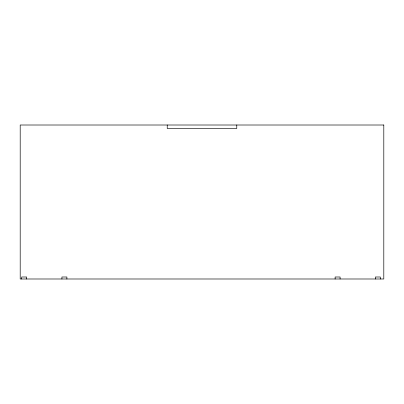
<?xml version="1.0" encoding="UTF-8"?>
<svg xmlns="http://www.w3.org/2000/svg" width="404" height="404" viewBox="0 0 404 404"><rect width="100%" height="100%" fill="white"/><g stroke="black" fill="none" stroke-linecap="round" stroke-linejoin="round"><path stroke-width="0.61" d="M380.321 278.992L380.321 277.003L375.356 277.003L375.356 278.992M340.087 278.992L340.087 277.003L335.123 277.003L335.123 278.992M236.769 125.008L236.769 128.487L167.231 128.487L167.231 125.008M66.892 278.992L66.892 277.003L61.923 277.003L61.923 278.992M26.659 278.992L26.659 277.003L21.69 277.003L21.69 278.992M383.8 125.008L20.2 125.008L20.2 278.992L383.8 278.992L383.8 125.008"/></g></svg>
